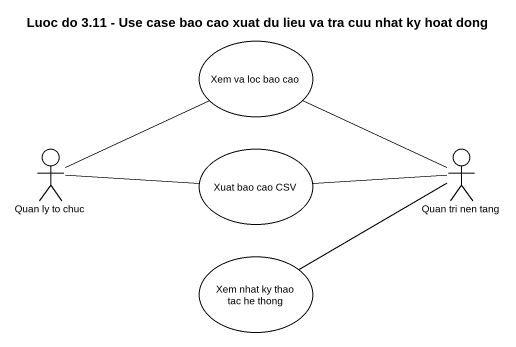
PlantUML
@startuml
title Luoc do 3.11 - Use case bao cao xuat du lieu va tra cuu nhat ky hoat dong
usecase "Xem va loc bao cao" as Xem_va_loc_bao_cao
actor "Quan ly to chuc" as Quan_ly_to_chuc
usecase "Xuat bao cao CSV" as Xuat_bao_cao_CSV
actor "Quan tri nen tang" as Quan_tri_nen_tang
usecase "Xem nhat ky thao tac he thong" as Xem_nhat_ky_thao_tac_he
Xem_va_loc_bao_cao -left- Quan_ly_to_chuc
Xem_va_loc_bao_cao -right- Quan_tri_nen_tang
Xuat_bao_cao_CSV -left- Quan_ly_to_chuc
Xuat_bao_cao_CSV -right- Quan_tri_nen_tang
Xem_nhat_ky_thao_tac_he -right- Quan_tri_nen_tang
@enduml
